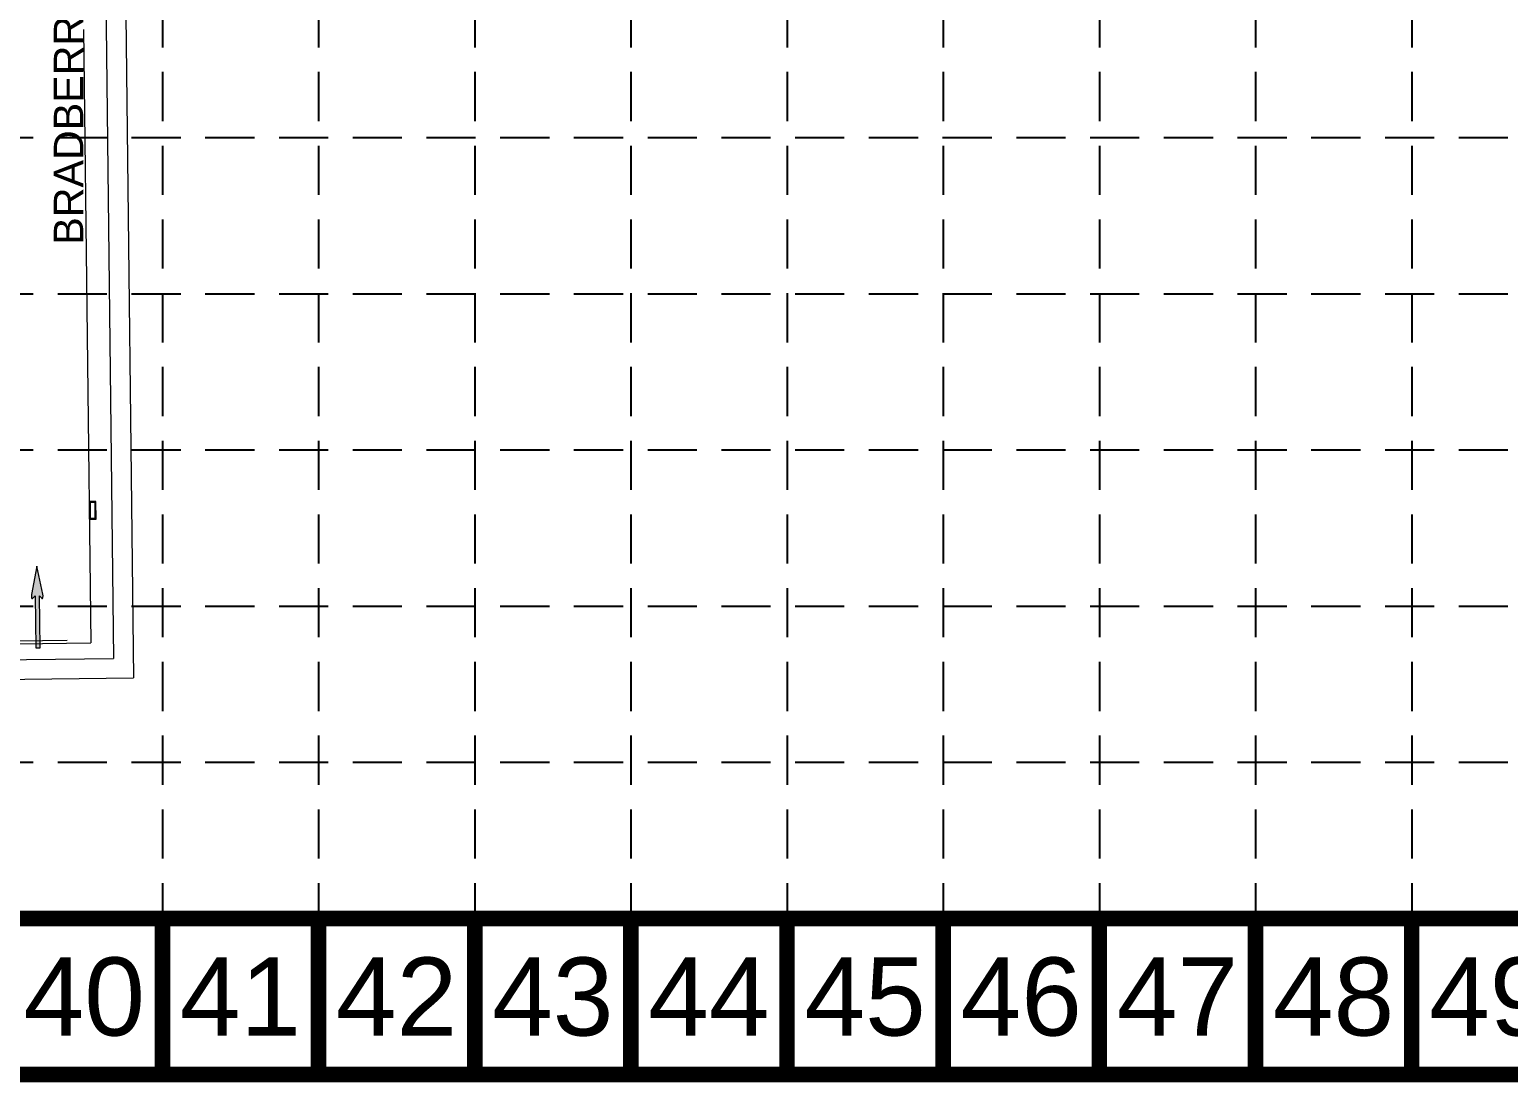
# Model space of a CAD drawing. Header units: inches. Extents: x 5726 to 10817, y 12055 to 15240.
# Drawn here: x 8919 to 9671, y 12055 to 12590 of the extents above; entities that cross this region are included whole.
import ezdxf
from ezdxf.enums import TextEntityAlignment as Align

# ---------------------------------------------------------------- set-up
doc = ezdxf.new("R2010")
doc.units = ezdxf.units.IN
doc.header["$LTSCALE"] = 100
doc.header["$MEASUREMENT"] = 0
doc.linetypes.add('HIDDEN', pattern=[0.375, 0.25, -0.125])
for name, color, linetype in [('10', 7, 'Continuous'), ('2', 7, 'Continuous'), ('27', 150, 'Continuous'), ('8', 7, 'Continuous'), ('BASE', 7, 'Continuous'), ('FLOW ARROWS', 7, 'Continuous'), ('GRID', 254, 'HIDDEN'), ('STREET NAMES', 7, 'Continuous')]:
    doc.layers.add(name, color=color, linetype=linetype)
doc.styles.get("Standard").update_dxf_attribs({"font": 'ARIAL.TTF', "height": 25})

# ---------------------------------------------------------------- blocks, each defined once
blk = doc.blocks.new('block2')
at = {"layer": 'GRID'}
for p, q in [((8986.68, 15156.29), (8986.68, 12138.33)), ((9066.1, 15156.29), (9066.1, 12138.33)), ((9145.52, 15156.29), (9145.52, 12138.33)), ((9224.94, 15156.29), (9224.94, 12138.33)), ((9304.36, 15156.29), (9304.36, 12138.33)), ((9383.78, 15156.29), (9383.78, 12138.33)), ((9463.2, 15156.29), (9463.2, 12138.33)), ((9542.62, 15156.29), (9542.62, 12138.33)), ((9622.04, 15156.29), (9622.04, 12138.33)), ((6683.5, 12535.43), (10733.92, 12535.43)), ((6683.5, 12456.01), (10733.92, 12456.01)), ((6683.5, 12376.59), (10733.92, 12376.59)), ((6683.5, 12297.17), (10733.92, 12297.17)), ((6683.5, 12217.75), (10733.92, 12217.75))]:
    blk.add_line(p, q, dxfattribs=at)

msp = doc.modelspace()

# ---------------------------------------------------------------- hatches: boundary and pattern name
at = {"layer": 'FLOW ARROWS', "lineweight": 0}
h = msp.add_hatch(color=256, dxfattribs=at)
edge = h.paths.add_edge_path()
edge.add_line((8920.56, 12300.97), (8922.07, 12302.36))
edge.add_line((8922.07, 12302.36), (8922.37, 12275.9))
edge.add_line((8922.37, 12275.9), (8924.52, 12275.94))
edge.add_line((8924.52, 12275.94), (8924.22, 12302.38))
edge.add_line((8924.22, 12302.38), (8925.48, 12301.06))
edge.add_line((8925.48, 12301.06), (8925.49, 12301.06))
edge.add_ellipse((8925.59, 12302.4), major_axis=(0.02, -1.4), ratio=0.285714, start_angle=342.81733, end_angle=484.72693)
edge.add_line((8925.91, 12303.2), (8925.91, 12303.19))
edge.add_line((8925.91, 12303.19), (8922.9, 12317.49))
edge.add_line((8922.9, 12317.49), (8920.12, 12303.14))
edge.add_line((8920.12, 12303.14), (8920.11, 12303.14))
edge.add_ellipse((8920.45, 12302.32), major_axis=(0.02, -1.4), ratio=0.285714, start_angle=234.16847, end_angle=374.49672)
edge.add_line((8920.56, 12300.97), (8920.56, 12300.97))

# ---------------------------------------------------------------- linework, layer by layer
at = {"layer": '10', "color": 7, "lineweight": 0}
for points in [[(8949.52, 12341.37), (8953.02, 12341.41), (8952.92, 12350.41), (8949.42, 12350.37)], [(8950.02, 12341.87), (8952.52, 12341.9), (8952.42, 12349.9), (8949.92, 12349.87)]]:
    msp.add_lwpolyline(points, close=True, dxfattribs=at)
at = {"layer": '2', "color": 7, "lineweight": 0}
for p in [(8968.05, 12597.6), (8851.42, 12259.22)]:
    msp.add_line(p, (8971.96, 12260.62), dxfattribs=at)
at = {"layer": '27', "color": 7, "lineweight": 0}
for p in [(8957.94, 12607.48), (8846.85, 12269.17)]:
    msp.add_line(p, (8961.85, 12270.51), dxfattribs=at)
at = {"layer": '8', "color": 7, "linetype": 'Continuous', "lineweight": 0}
for p in [(8946.64, 12590.35), (8913.26, 12278.03)]:
    msp.add_line(p, (8950.25, 12278.45), dxfattribs=at)
at = {"layer": '8', "color": 7, "linetype": 'HIDDEN', "lineweight": 0}
msp.add_line((8913.24, 12279.53), (8950.24, 12279.95), dxfattribs=at)
at = {"layer": 'BASE', "const_width": 7.94}
for points in [[(5730.46, 12058.91), (10813.34, 12058.91), (10813.34, 15235.71), (5730.46, 15235.71)], [(5809.88, 12138.33), (10733.92, 12138.33), (10733.92, 15156.29), (5809.88, 15156.29)]]:
    msp.add_lwpolyline(points, close=True, dxfattribs=at)
for points in [[(8986.68, 12058.91), (8986.68, 12138.33)], [(9066.1, 12058.91), (9066.1, 12138.33)], [(9145.52, 12058.91), (9145.52, 12138.33)], [(9224.94, 12058.91), (9224.94, 12138.33)], [(9304.36, 12058.91), (9304.36, 12138.33)], [(9383.78, 12058.91), (9383.78, 12138.33)], [(9463.2, 12058.91), (9463.2, 12138.33)], [(9542.62, 12058.91), (9542.62, 12138.33)], [(9622.04, 12058.91), (9622.04, 12138.33)]]:
    msp.add_lwpolyline(points, dxfattribs=at)
at = {"layer": 'FLOW ARROWS', "lineweight": 0}
for p, q in [((8922.9, 12317.49), (8920.12, 12303.14)), ((8925.91, 12303.19), (8922.9, 12317.49)), ((8920.12, 12303.14), (8920.11, 12303.14)), ((8920.56, 12300.97), (8922.07, 12302.36)), ((8920.56, 12300.97), (8920.56, 12300.97)), ((8920.56, 12300.97), (8920.56, 12300.97)), ((8922.07, 12302.36), (8922.37, 12275.9)), ((8924.52, 12275.94), (8924.22, 12302.38)), ((8924.22, 12302.38), (8925.48, 12301.06)), ((8925.48, 12301.06), (8925.49, 12301.06)), ((8925.91, 12303.2), (8925.91, 12303.19)), ((8922.37, 12275.9), (8924.52, 12275.94))]:
    msp.add_line(p, q, dxfattribs=at)
for centre, start_param, end_param in [((8920.45, 12302.32), 4.087011, 6.536201), ((8925.59, 12302.4), 5.983291, 8.460081)]:
    msp.add_ellipse(centre, major_axis=(0.02, -1.4), ratio=0.285714, start_param=start_param, end_param=end_param, dxfattribs=at)
msp.add_point((8925.48, 12301.06), dxfattribs=at)

# ---------------------------------------------------------------- block references
at = {"layer": 'GRID', "color": 84}
msp.add_blockref('block2', (0, 0), dxfattribs=at)

# ---------------------------------------------------------------- texts
at = {"layer": 'BASE'}
for s, p in [('40', (8946.97, 12098.62)), ('41', (9026.39, 12098.62)), ('42', (9105.81, 12098.62)), ('43', (9185.23, 12098.62)), ('44', (9264.65, 12098.62)), ('45', (9344.07, 12098.62)), ('46', (9423.49, 12098.62)), ('47', (9502.91, 12098.62)), ('48', (9582.33, 12098.62)), ('49', (9661.75, 12098.62))]:
    msp.add_text(s, height=39.71, dxfattribs=at).set_placement(p, align=Align.MIDDLE_CENTER)
at = {"layer": 'STREET NAMES', "color": 7, "lineweight": 0}
msp.add_text('BRADBERRY DRIVE', height=15, rotation=90, dxfattribs=at).set_placement((8946.45, 12581.06), align=Align.CENTER)

doc.saveas('drawing.dxf')
